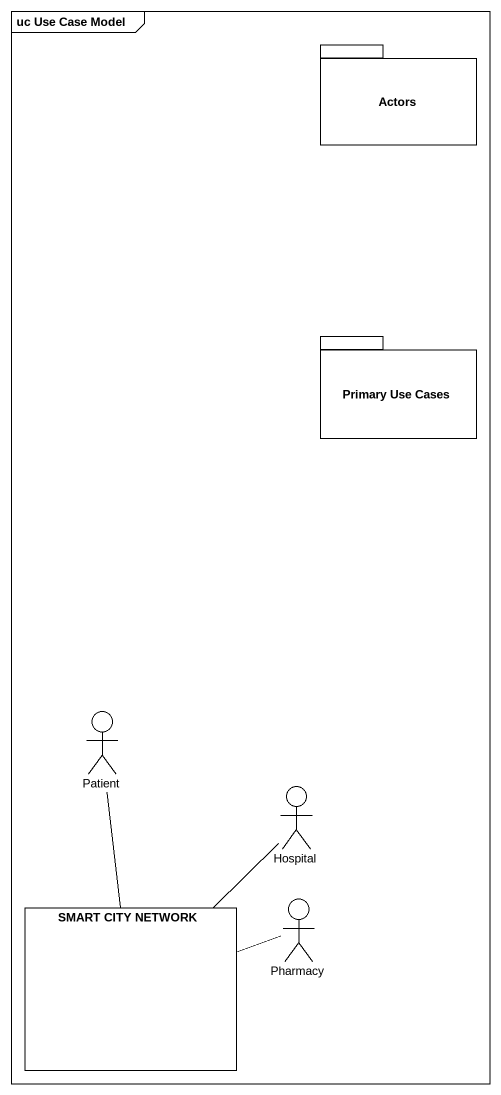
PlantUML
@startuml
mainframe uc Use Case Model
package Actors {
}
package "Primary Use Cases" as Primary_Use_Cases {
}
actor Patient
actor Hospital
rectangle "SMART CITY NETWORK" as SMART_CITY_NETWORK
actor Pharmacy
SMART_CITY_NETWORK -up- Patient
SMART_CITY_NETWORK -up- Hospital
SMART_CITY_NETWORK -right- Pharmacy
@enduml
